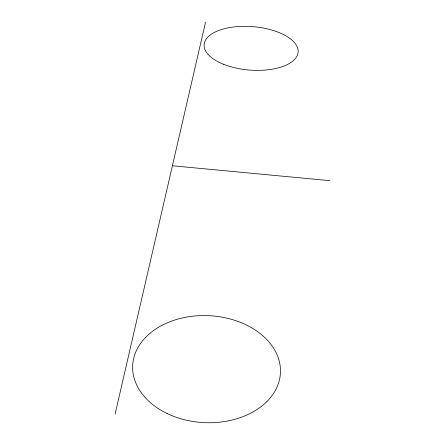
<?xml version="1.0" encoding="UTF-8"?>
<svg xmlns="http://www.w3.org/2000/svg" width="445" height="445" viewBox="0 0 445 445"><rect width="100%" height="100%" fill="white"/><g stroke="black" fill="none" stroke-linecap="round" stroke-linejoin="round"><path stroke-width="0.67" d="M115.105 414.045L205.523 22.25M172.404 165.763L329.895 180.67M167.075 413.483A73.97 53.522 2.9 0 0 280.422 373.116A73.97 53.522 2.9 0 0 172.176 320.917A73.97 53.522 2.9 0 0 167.075 413.483M223.791 64.375A47.142 21.772 4.6 0 0 297.933 53.428A47.142 21.772 4.6 0 0 231.678 27.251A47.142 21.772 4.6 0 0 223.791 64.375"/></g></svg>
